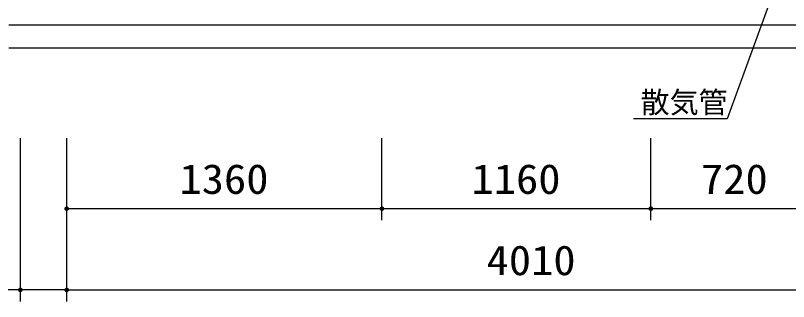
# Model space of a CAD drawing. Units: millimetres, scale not verified. Extents: x -14850 to 14850, y -10500 to 10500.
# Drawn here: x -9923 to -6588, y -7242 to -6010 of the extents above; entities that cross this region are included whole.
import ezdxf
from ezdxf.enums import TextEntityAlignment as Align

# ---------------------------------------------------------------- set-up
doc = ezdxf.new("R2010")
doc.units = ezdxf.units.MM
doc.header["$LTSCALE"] = 50
for name, color, linetype, lineweight in [('0-0_機器', 2, 'Continuous', 25), ('0-1_空気管', 3, 'Continuous', 25), ('0-5_製作', 5, 'Continuous', 25)]:
    doc.layers.add(name, color=color, linetype=linetype, lineweight=lineweight)
doc.styles.add('ＭＳ ゴシック', font='')
doc.styles.get('ＭＳ ゴシック').set_extended_font_data('MS Gothic')

msp = doc.modelspace()

# ---------------------------------------------------------------- linework, layer by layer
at = {"layer": '0-0_機器'}
for p, q in [((-5441.73, -6051.64), (-9951.73, -6051.64)), ((-5441.73, -6151.64), (-9951.73, -6151.64))]:
    msp.add_line(p, q, dxfattribs=at)
at = {"layer": '0-1_空気管'}
msp.add_lwpolyline([(-6596.94, -5752.78), (-6852.72, -6454.81), (-7255.96, -6454.81)], dxfattribs=at)
at = {"layer": '0-5_製作', "color": 2}
for p, q in [((-9901.73, -7242.19), (-9901.73, -6538.74)), ((-9701.73, -7242.19), (-9701.73, -6538.74)), ((-8341.73, -6892.19), (-8341.73, -6538.74)), ((-7181.73, -6892.19), (-7181.73, -6538.74)), ((-9701.73, -6842.19), (-8341.73, -6842.19)), ((-8341.73, -6842.19), (-7181.73, -6842.19)), ((-7181.73, -6842.19), (-6461.73, -6842.19)), ((-9901.73, -7192.19), (-10242.22, -7192.19)), ((-9701.73, -7192.19), (-9901.73, -7192.19)), ((-9701.73, -7192.19), (-5691.73, -7192.19))]:
    msp.add_line(p, q, dxfattribs=at)
at = {"layer": '0-5_製作'}
for points in [[(-9710.18, -6836.83), (-9701.73, -6842.19), (-9710.78, -6837.93)], [(-9709.44, -6835.81), (-9701.73, -6842.19), (-9710.18, -6836.83)], [(-9708.58, -6834.9), (-9701.73, -6842.19), (-9709.44, -6835.81)], [(-9707.61, -6834.1), (-9701.73, -6842.19), (-9708.58, -6834.9)], [(-9706.55, -6833.42), (-9701.73, -6842.19), (-9707.61, -6834.1)], [(-9706.55, -6833.42), (-9701.73, -6832.19), (-9701.73, -6842.19)], [(-9705.41, -6832.89), (-9701.73, -6832.19), (-9706.55, -6833.42)], [(-9704.22, -6832.5), (-9701.73, -6832.19), (-9705.41, -6832.89)], [(-9702.99, -6832.26), (-9701.73, -6832.19), (-9704.22, -6832.5)], [(-9701.73, -6832.19), (-9691.73, -6842.19), (-9701.73, -6842.19)], [(-9701.11, -6832.21), (-9691.73, -6842.19), (-9701.73, -6832.19)], [(-9699.86, -6832.36), (-9691.73, -6842.19), (-9701.11, -6832.21)], [(-9698.64, -6832.68), (-9691.73, -6842.19), (-9699.86, -6832.36)], [(-9697.48, -6833.14), (-9691.73, -6842.19), (-9698.64, -6832.68)], [(-9697.48, -6833.14), (-9691.81, -6840.93), (-9691.73, -6842.19)], [(-9696.37, -6833.74), (-9691.81, -6840.93), (-9697.48, -6833.14)], [(-9696.37, -6833.74), (-9692.05, -6839.7), (-9691.81, -6840.93)], [(-9695.36, -6834.48), (-9692.05, -6839.7), (-9696.37, -6833.74)], [(-9695.36, -6834.48), (-9692.44, -6838.5), (-9692.05, -6839.7)], [(-9694.44, -6835.34), (-9692.44, -6838.5), (-9695.36, -6834.48)], [(-9694.44, -6835.34), (-9692.97, -6837.37), (-9692.44, -6838.5)], [(-9693.64, -6836.31), (-9692.97, -6837.37), (-9694.44, -6835.34)], [(-8350.18, -6836.83), (-8341.73, -6842.19), (-8350.78, -6837.93)], [(-8349.44, -6835.81), (-8341.73, -6842.19), (-8350.18, -6836.83)], [(-8348.58, -6834.9), (-8341.73, -6842.19), (-8349.44, -6835.81)], [(-8347.61, -6834.1), (-8341.73, -6842.19), (-8348.58, -6834.9)], [(-8347.61, -6834.1), (-8341.73, -6832.19), (-8341.73, -6842.19)], [(-8346.55, -6833.42), (-8341.73, -6832.19), (-8347.61, -6834.1)], [(-8345.41, -6832.89), (-8341.73, -6832.19), (-8346.55, -6833.42)], [(-8344.22, -6832.5), (-8341.73, -6832.19), (-8345.41, -6832.89)], [(-8342.99, -6832.26), (-8341.73, -6832.19), (-8344.22, -6832.5)], [(-8341.73, -6832.19), (-8331.73, -6842.19), (-8341.73, -6842.19)], [(-8341.1, -6832.21), (-8331.73, -6842.19), (-8341.73, -6832.19)], [(-8339.86, -6832.36), (-8331.73, -6842.19), (-8341.1, -6832.21)], [(-8338.64, -6832.68), (-8331.73, -6842.19), (-8339.86, -6832.36)], [(-8338.64, -6832.68), (-8331.81, -6840.93), (-8331.73, -6842.19)], [(-8337.47, -6833.14), (-8331.81, -6840.93), (-8338.64, -6832.68)], [(-8337.47, -6833.14), (-8332.05, -6839.7), (-8331.81, -6840.93)], [(-8336.37, -6833.74), (-8332.05, -6839.7), (-8337.47, -6833.14)], [(-8336.37, -6833.74), (-8332.43, -6838.5), (-8332.05, -6839.7)], [(-8335.36, -6834.48), (-8332.43, -6838.5), (-8336.37, -6833.74)], [(-8335.36, -6834.48), (-8332.97, -6837.37), (-8332.43, -6838.5)], [(-8334.44, -6835.34), (-8332.97, -6837.37), (-8335.36, -6834.48)], [(-8334.44, -6835.34), (-8333.64, -6836.31), (-8332.97, -6837.37)], [(-7190.18, -6836.83), (-7181.73, -6842.19), (-7190.78, -6837.93)], [(-7189.44, -6835.81), (-7181.73, -6842.19), (-7190.18, -6836.83)], [(-7188.58, -6834.9), (-7181.73, -6842.19), (-7189.44, -6835.81)], [(-7188.58, -6834.9), (-7181.73, -6832.19), (-7181.73, -6842.19)], [(-7187.61, -6834.1), (-7181.73, -6832.19), (-7188.58, -6834.9)], [(-7186.55, -6833.42), (-7181.73, -6832.19), (-7187.61, -6834.1)], [(-7185.41, -6832.89), (-7181.73, -6832.19), (-7186.55, -6833.42)], [(-7184.22, -6832.5), (-7181.73, -6832.19), (-7185.41, -6832.89)], [(-7182.99, -6832.26), (-7181.73, -6832.19), (-7184.22, -6832.5)], [(-7181.73, -6832.19), (-7171.73, -6842.19), (-7181.73, -6842.19)], [(-7181.11, -6832.21), (-7171.73, -6842.19), (-7181.73, -6832.19)], [(-7181.11, -6832.21), (-7171.81, -6840.93), (-7171.73, -6842.19)], [(-7179.86, -6832.36), (-7171.81, -6840.93), (-7181.11, -6832.21)], [(-7179.86, -6832.36), (-7172.05, -6839.7), (-7171.81, -6840.93)], [(-7178.64, -6832.68), (-7172.05, -6839.7), (-7179.86, -6832.36)], [(-7178.64, -6832.68), (-7172.44, -6838.5), (-7172.05, -6839.7)], [(-7177.48, -6833.14), (-7172.44, -6838.5), (-7178.64, -6832.68)], [(-7177.48, -6833.14), (-7172.97, -6837.37), (-7172.44, -6838.5)], [(-7176.37, -6833.74), (-7172.97, -6837.37), (-7177.48, -6833.14)], [(-7176.37, -6833.74), (-7173.64, -6836.31), (-7172.97, -6837.37)], [(-7175.36, -6834.48), (-7173.64, -6836.31), (-7176.37, -6833.74)], [(-7175.36, -6834.48), (-7174.44, -6835.34), (-7173.64, -6836.31)], [(-9711.71, -6841.56), (-9701.73, -6842.19), (-9711.73, -6842.19)], [(-9711.73, -6842.19), (-9705.99, -6851.23), (-9711.65, -6843.44)], [(-9711.73, -6842.19), (-9704.82, -6851.7), (-9705.99, -6851.23)], [(-9701.73, -6842.19), (-9704.82, -6851.7), (-9711.73, -6842.19)], [(-9711.56, -6840.31), (-9701.73, -6842.19), (-9711.71, -6841.56)], [(-9711.65, -6843.44), (-9707.09, -6850.63), (-9711.42, -6844.67)], [(-9711.65, -6843.44), (-9705.99, -6851.23), (-9707.09, -6850.63)], [(-9711.24, -6839.1), (-9701.73, -6842.19), (-9711.56, -6840.31)], [(-9711.42, -6844.67), (-9708.11, -6849.89), (-9711.03, -6845.87)], [(-9711.42, -6844.67), (-9707.09, -6850.63), (-9708.11, -6849.89)], [(-9710.78, -6837.93), (-9701.73, -6842.19), (-9711.24, -6839.1)], [(-9711.03, -6845.87), (-9709.02, -6849.03), (-9710.5, -6847)], [(-9711.03, -6845.87), (-9708.11, -6849.89), (-9709.02, -6849.03)], [(-9710.5, -6847), (-9709.02, -6849.03), (-9709.82, -6848.06)], [(-9701.73, -6842.19), (-9703.61, -6852.01), (-9704.82, -6851.7)], [(-9701.73, -6842.19), (-9702.36, -6852.17), (-9703.61, -6852.01)], [(-9701.73, -6842.19), (-9701.73, -6852.19), (-9702.36, -6852.17)], [(-9701.73, -6842.19), (-9700.48, -6852.11), (-9701.73, -6852.19)], [(-9701.73, -6842.19), (-9699.25, -6851.87), (-9700.48, -6852.11)], [(-9701.73, -6842.19), (-9698.05, -6851.48), (-9699.25, -6851.87)], [(-9701.73, -6842.19), (-9696.92, -6850.95), (-9698.05, -6851.48)], [(-9701.73, -6842.19), (-9695.86, -6850.28), (-9696.92, -6850.95)], [(-9691.73, -6842.19), (-9695.86, -6850.28), (-9701.73, -6842.19)], [(-9691.73, -6842.19), (-9694.89, -6849.48), (-9695.86, -6850.28)], [(-9691.73, -6842.19), (-9694.03, -6848.56), (-9694.89, -6849.48)], [(-9691.73, -6842.19), (-9693.29, -6847.54), (-9694.03, -6848.56)], [(-9691.73, -6842.19), (-9692.68, -6846.44), (-9693.29, -6847.54)], [(-9691.73, -6842.19), (-9692.22, -6845.28), (-9692.68, -6846.44)], [(-9691.73, -6842.19), (-9691.91, -6844.06), (-9692.22, -6845.28)], [(-9691.73, -6842.19), (-9691.75, -6842.81), (-9691.91, -6844.06)], [(-8351.71, -6841.56), (-8341.73, -6842.19), (-8351.73, -6842.19)], [(-8351.73, -6842.19), (-8344.82, -6851.7), (-8351.65, -6843.44)], [(-8351.73, -6842.19), (-8343.61, -6852.01), (-8344.82, -6851.7)], [(-8341.73, -6842.19), (-8343.61, -6852.01), (-8351.73, -6842.19)], [(-8351.56, -6840.31), (-8341.73, -6842.19), (-8351.71, -6841.56)], [(-8351.65, -6843.44), (-8345.99, -6851.23), (-8351.42, -6844.67)], [(-8351.65, -6843.44), (-8344.82, -6851.7), (-8345.99, -6851.23)], [(-8351.24, -6839.1), (-8341.73, -6842.19), (-8351.56, -6840.31)], [(-8351.42, -6844.67), (-8347.09, -6850.63), (-8351.03, -6845.87)], [(-8351.42, -6844.67), (-8345.99, -6851.23), (-8347.09, -6850.63)], [(-8350.78, -6837.93), (-8341.73, -6842.19), (-8351.24, -6839.1)], [(-8351.03, -6845.87), (-8348.11, -6849.89), (-8350.5, -6847)], [(-8351.03, -6845.87), (-8347.09, -6850.63), (-8348.11, -6849.89)], [(-8350.5, -6847), (-8349.02, -6849.03), (-8349.82, -6848.06)], [(-8350.5, -6847), (-8348.11, -6849.89), (-8349.02, -6849.03)], [(-8341.73, -6842.19), (-8342.36, -6852.17), (-8343.61, -6852.01)], [(-8341.73, -6842.19), (-8341.73, -6852.19), (-8342.36, -6852.17)], [(-8341.73, -6842.19), (-8340.48, -6852.11), (-8341.73, -6852.19)], [(-8341.73, -6842.19), (-8339.25, -6851.87), (-8340.48, -6852.11)], [(-8341.73, -6842.19), (-8338.05, -6851.48), (-8339.25, -6851.87)], [(-8341.73, -6842.19), (-8336.92, -6850.95), (-8338.05, -6851.48)], [(-8341.73, -6842.19), (-8335.85, -6850.28), (-8336.92, -6850.95)], [(-8341.73, -6842.19), (-8334.89, -6849.48), (-8335.85, -6850.28)], [(-8331.73, -6842.19), (-8334.89, -6849.48), (-8341.73, -6842.19)], [(-8331.73, -6842.19), (-8334.03, -6848.56), (-8334.89, -6849.48)], [(-8331.73, -6842.19), (-8333.29, -6847.54), (-8334.03, -6848.56)], [(-8331.73, -6842.19), (-8332.68, -6846.44), (-8333.29, -6847.54)], [(-8331.73, -6842.19), (-8332.22, -6845.28), (-8332.68, -6846.44)], [(-8331.73, -6842.19), (-8331.91, -6844.06), (-8332.22, -6845.28)], [(-8331.73, -6842.19), (-8331.75, -6842.81), (-8331.91, -6844.06)], [(-7191.71, -6841.56), (-7181.73, -6842.19), (-7191.73, -6842.19)], [(-7191.73, -6842.19), (-7182.36, -6852.17), (-7191.65, -6843.44)], [(-7191.73, -6842.19), (-7181.73, -6852.19), (-7182.36, -6852.17)], [(-7181.73, -6842.19), (-7181.73, -6852.19), (-7191.73, -6842.19)], [(-7191.56, -6840.31), (-7181.73, -6842.19), (-7191.71, -6841.56)], [(-7191.65, -6843.44), (-7183.61, -6852.01), (-7191.42, -6844.67)], [(-7191.65, -6843.44), (-7182.36, -6852.17), (-7183.61, -6852.01)], [(-7191.24, -6839.1), (-7181.73, -6842.19), (-7191.56, -6840.31)], [(-7191.42, -6844.67), (-7184.82, -6851.7), (-7191.03, -6845.87)], [(-7191.42, -6844.67), (-7183.61, -6852.01), (-7184.82, -6851.7)], [(-7190.78, -6837.93), (-7181.73, -6842.19), (-7191.24, -6839.1)], [(-7191.03, -6845.87), (-7185.99, -6851.23), (-7190.5, -6847)], [(-7191.03, -6845.87), (-7184.82, -6851.7), (-7185.99, -6851.23)], [(-7190.5, -6847), (-7187.09, -6850.63), (-7189.82, -6848.06)], [(-7190.5, -6847), (-7185.99, -6851.23), (-7187.09, -6850.63)], [(-7189.82, -6848.06), (-7188.11, -6849.89), (-7189.02, -6849.03)], [(-7189.82, -6848.06), (-7187.09, -6850.63), (-7188.11, -6849.89)], [(-7181.73, -6842.19), (-7180.48, -6852.11), (-7181.73, -6852.19)], [(-7181.73, -6842.19), (-7179.25, -6851.87), (-7180.48, -6852.11)], [(-7181.73, -6842.19), (-7178.05, -6851.48), (-7179.25, -6851.87)], [(-7181.73, -6842.19), (-7176.92, -6850.95), (-7178.05, -6851.48)], [(-7181.73, -6842.19), (-7175.86, -6850.28), (-7176.92, -6850.95)], [(-7181.73, -6842.19), (-7174.89, -6849.48), (-7175.86, -6850.28)], [(-7181.73, -6842.19), (-7174.03, -6848.56), (-7174.89, -6849.48)], [(-7171.73, -6842.19), (-7174.03, -6848.56), (-7181.73, -6842.19)], [(-7171.73, -6842.19), (-7173.29, -6847.54), (-7174.03, -6848.56)], [(-7171.73, -6842.19), (-7172.68, -6846.44), (-7173.29, -6847.54)], [(-7171.73, -6842.19), (-7172.22, -6845.28), (-7172.68, -6846.44)], [(-7171.73, -6842.19), (-7171.91, -6844.06), (-7172.22, -6845.28)], [(-7171.73, -6842.19), (-7171.75, -6842.81), (-7171.91, -6844.06)], [(-9911.71, -7191.56), (-9901.73, -7192.19), (-9911.73, -7192.19)], [(-9911.73, -7192.19), (-9905.99, -7201.23), (-9911.65, -7193.44)], [(-9911.73, -7192.19), (-9904.82, -7201.7), (-9905.99, -7201.23)], [(-9901.73, -7192.19), (-9904.82, -7201.7), (-9911.73, -7192.19)], [(-9911.56, -7190.31), (-9901.73, -7192.19), (-9911.71, -7191.56)], [(-9911.65, -7193.44), (-9907.09, -7200.63), (-9911.42, -7194.67)], [(-9911.65, -7193.44), (-9905.99, -7201.23), (-9907.09, -7200.63)], [(-9911.24, -7189.1), (-9901.73, -7192.19), (-9911.56, -7190.31)], [(-9911.42, -7194.67), (-9908.11, -7199.89), (-9911.03, -7195.87)], [(-9911.42, -7194.67), (-9907.09, -7200.63), (-9908.11, -7199.89)], [(-9910.78, -7187.93), (-9901.73, -7192.19), (-9911.24, -7189.1)], [(-9911.03, -7195.87), (-9909.02, -7199.03), (-9910.5, -7197)], [(-9911.03, -7195.87), (-9908.11, -7199.89), (-9909.02, -7199.03)], [(-9910.18, -7186.83), (-9901.73, -7192.19), (-9910.78, -7187.93)], [(-9910.5, -7197), (-9909.02, -7199.03), (-9909.82, -7198.06)], [(-9909.44, -7185.81), (-9901.73, -7192.19), (-9910.18, -7186.83)], [(-9908.58, -7184.9), (-9901.73, -7192.19), (-9909.44, -7185.81)], [(-9907.61, -7184.1), (-9901.73, -7192.19), (-9908.58, -7184.9)], [(-9906.55, -7183.42), (-9901.73, -7192.19), (-9907.61, -7184.1)], [(-9906.55, -7183.42), (-9901.73, -7182.19), (-9901.73, -7192.19)], [(-9905.41, -7182.89), (-9901.73, -7182.19), (-9906.55, -7183.42)], [(-9904.22, -7182.5), (-9901.73, -7182.19), (-9905.41, -7182.89)], [(-9901.73, -7192.19), (-9903.61, -7202.01), (-9904.82, -7201.7)], [(-9902.99, -7182.26), (-9901.73, -7182.19), (-9904.22, -7182.5)], [(-9901.73, -7192.19), (-9902.36, -7202.17), (-9903.61, -7202.01)], [(-9901.73, -7192.19), (-9901.73, -7202.19), (-9902.36, -7202.17)], [(-9901.73, -7182.19), (-9891.73, -7192.19), (-9901.73, -7192.19)], [(-9901.1, -7182.21), (-9891.73, -7192.19), (-9901.73, -7182.19)], [(-9901.73, -7192.19), (-9900.48, -7202.11), (-9901.73, -7202.19)], [(-9901.73, -7192.19), (-9899.25, -7201.87), (-9900.48, -7202.11)], [(-9901.73, -7192.19), (-9898.05, -7201.48), (-9899.25, -7201.87)], [(-9901.73, -7192.19), (-9896.92, -7200.95), (-9898.05, -7201.48)], [(-9901.73, -7192.19), (-9895.86, -7200.28), (-9896.92, -7200.95)], [(-9901.73, -7192.19), (-9894.89, -7199.48), (-9895.86, -7200.28)], [(-9891.73, -7192.19), (-9894.89, -7199.48), (-9901.73, -7192.19)], [(-9899.86, -7182.36), (-9891.73, -7192.19), (-9901.1, -7182.21)], [(-9898.64, -7182.68), (-9891.73, -7192.19), (-9899.86, -7182.36)], [(-9897.48, -7183.14), (-9891.73, -7192.19), (-9898.64, -7182.68)], [(-9897.48, -7183.14), (-9891.81, -7190.93), (-9891.73, -7192.19)], [(-9896.37, -7183.74), (-9891.81, -7190.93), (-9897.48, -7183.14)], [(-9896.37, -7183.74), (-9892.05, -7189.7), (-9891.81, -7190.93)], [(-9895.36, -7184.48), (-9892.05, -7189.7), (-9896.37, -7183.74)], [(-9895.36, -7184.48), (-9892.44, -7188.5), (-9892.05, -7189.7)], [(-9894.44, -7185.34), (-9892.44, -7188.5), (-9895.36, -7184.48)], [(-9891.73, -7192.19), (-9894.03, -7198.56), (-9894.89, -7199.48)], [(-9894.44, -7185.34), (-9892.97, -7187.37), (-9892.44, -7188.5)], [(-9893.64, -7186.31), (-9892.97, -7187.37), (-9894.44, -7185.34)], [(-9891.73, -7192.19), (-9893.29, -7197.54), (-9894.03, -7198.56)], [(-9891.73, -7192.19), (-9892.68, -7196.44), (-9893.29, -7197.54)], [(-9891.73, -7192.19), (-9892.22, -7195.28), (-9892.68, -7196.44)], [(-9891.73, -7192.19), (-9891.91, -7194.06), (-9892.22, -7195.28)], [(-9891.73, -7192.19), (-9891.75, -7192.81), (-9891.91, -7194.06)], [(-9711.71, -7191.56), (-9701.73, -7192.19), (-9711.73, -7192.19)], [(-9711.73, -7192.19), (-9704.82, -7201.7), (-9711.65, -7193.44)], [(-9711.73, -7192.19), (-9703.61, -7202.01), (-9704.82, -7201.7)], [(-9701.73, -7192.19), (-9703.61, -7202.01), (-9711.73, -7192.19)], [(-9711.56, -7190.31), (-9701.73, -7192.19), (-9711.71, -7191.56)], [(-9711.65, -7193.44), (-9705.99, -7201.23), (-9711.42, -7194.67)], [(-9711.65, -7193.44), (-9704.82, -7201.7), (-9705.99, -7201.23)], [(-9711.24, -7189.1), (-9701.73, -7192.19), (-9711.56, -7190.31)], [(-9711.42, -7194.67), (-9707.09, -7200.63), (-9711.03, -7195.87)], [(-9711.42, -7194.67), (-9705.99, -7201.23), (-9707.09, -7200.63)], [(-9710.78, -7187.93), (-9701.73, -7192.19), (-9711.24, -7189.1)], [(-9711.03, -7195.87), (-9708.11, -7199.89), (-9710.5, -7197)], [(-9711.03, -7195.87), (-9707.09, -7200.63), (-9708.11, -7199.89)], [(-9710.18, -7186.83), (-9701.73, -7192.19), (-9710.78, -7187.93)], [(-9710.5, -7197), (-9709.02, -7199.03), (-9709.82, -7198.06)], [(-9710.5, -7197), (-9708.11, -7199.89), (-9709.02, -7199.03)], [(-9709.44, -7185.81), (-9701.73, -7192.19), (-9710.18, -7186.83)], [(-9708.58, -7184.9), (-9701.73, -7192.19), (-9709.44, -7185.81)], [(-9707.61, -7184.1), (-9701.73, -7192.19), (-9708.58, -7184.9)], [(-9707.61, -7184.1), (-9701.73, -7182.19), (-9701.73, -7192.19)], [(-9706.55, -7183.42), (-9701.73, -7182.19), (-9707.61, -7184.1)], [(-9705.41, -7182.89), (-9701.73, -7182.19), (-9706.55, -7183.42)], [(-9704.22, -7182.5), (-9701.73, -7182.19), (-9705.41, -7182.89)], [(-9702.99, -7182.26), (-9701.73, -7182.19), (-9704.22, -7182.5)], [(-9701.73, -7192.19), (-9702.36, -7202.17), (-9703.61, -7202.01)], [(-9701.73, -7192.19), (-9701.73, -7202.19), (-9702.36, -7202.17)], [(-9701.73, -7182.19), (-9691.73, -7192.19), (-9701.73, -7192.19)], [(-9701.11, -7182.21), (-9691.73, -7192.19), (-9701.73, -7182.19)], [(-9701.73, -7192.19), (-9700.48, -7202.11), (-9701.73, -7202.19)], [(-9701.73, -7192.19), (-9699.25, -7201.87), (-9700.48, -7202.11)], [(-9701.73, -7192.19), (-9698.05, -7201.48), (-9699.25, -7201.87)], [(-9701.73, -7192.19), (-9696.92, -7200.95), (-9698.05, -7201.48)], [(-9701.73, -7192.19), (-9695.86, -7200.28), (-9696.92, -7200.95)], [(-9701.73, -7192.19), (-9694.89, -7199.48), (-9695.86, -7200.28)], [(-9691.73, -7192.19), (-9694.89, -7199.48), (-9701.73, -7192.19)], [(-9699.86, -7182.36), (-9691.73, -7192.19), (-9701.11, -7182.21)], [(-9698.64, -7182.68), (-9691.73, -7192.19), (-9699.86, -7182.36)], [(-9698.64, -7182.68), (-9691.81, -7190.93), (-9691.73, -7192.19)], [(-9697.48, -7183.14), (-9691.81, -7190.93), (-9698.64, -7182.68)], [(-9697.48, -7183.14), (-9692.05, -7189.7), (-9691.81, -7190.93)], [(-9696.37, -7183.74), (-9692.05, -7189.7), (-9697.48, -7183.14)], [(-9696.37, -7183.74), (-9692.44, -7188.5), (-9692.05, -7189.7)], [(-9695.36, -7184.48), (-9692.44, -7188.5), (-9696.37, -7183.74)], [(-9695.36, -7184.48), (-9692.97, -7187.37), (-9692.44, -7188.5)], [(-9694.44, -7185.34), (-9692.97, -7187.37), (-9695.36, -7184.48)], [(-9691.73, -7192.19), (-9694.03, -7198.56), (-9694.89, -7199.48)], [(-9694.44, -7185.34), (-9693.64, -7186.31), (-9692.97, -7187.37)], [(-9691.73, -7192.19), (-9693.29, -7197.54), (-9694.03, -7198.56)], [(-9691.73, -7192.19), (-9692.68, -7196.44), (-9693.29, -7197.54)], [(-9691.73, -7192.19), (-9692.22, -7195.28), (-9692.68, -7196.44)], [(-9691.73, -7192.19), (-9691.91, -7194.06), (-9692.22, -7195.28)], [(-9691.73, -7192.19), (-9691.75, -7192.81), (-9691.91, -7194.06)]]:
    msp.add_solid(points, dxfattribs=at)

# ---------------------------------------------------------------- texts
at = {"layer": '0-1_空気管', "color": 4, "style": 'ＭＳ ゴシック'}
msp.add_text('散気管', height=91.79, dxfattribs=at).set_placement((-7225.99, -6457.5), align=Align.BOTTOM_LEFT)
at = {"layer": '0-5_製作', "color": 4, "style": 'ＭＳ ゴシック', "width": 1.1}
for s, p in [('1360', (-9215.48, -6817.19)), ('1160', (-7955.48, -6817.19)), ('720', (-6965.48, -6817.19)), ('4010', (-7890.48, -7167.19))]:
    msp.add_text(s, height=128.4, dxfattribs=at).set_placement(p, align=Align.BOTTOM_LEFT)

doc.saveas('drawing.dxf')
